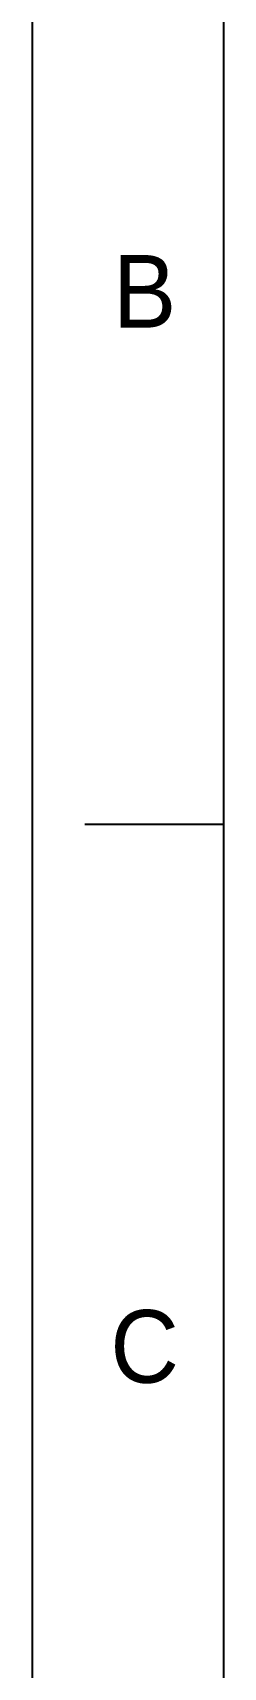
# Model space of a CAD drawing. Extents: x 14045 to 14886, y -16070 to -15475.
# Drawn here: x 14044.8 to 14064.8, y -15805.8 to -15634.2 of the extents above; entities that cross this region are included whole.
import ezdxf

# ---------------------------------------------------------------- set-up
doc = ezdxf.new("R2010")
doc.units = 0
doc.header["$MEASUREMENT"] = 0
doc.layers.add('FORM', color=7, linetype='CONTINUOUS')
doc.styles.get("Standard").update_dxf_attribs({"font": ''})
doc.styles.get('Standard').set_extended_font_data('Gulim')

msp = doc.modelspace()

# ---------------------------------------------------------------- linework, layer by layer
at = {"layer": 'FORM', "color": 7, "linetype": 'Continuous'}
for p, q in [((14044.75, -16070.16), (14044.75, -15475.45)), ((14064.78, -15495.47), (14064.78, -16050.13)), ((14064.78, -15717.34), (14050.22, -15717.34))]:
    msp.add_line(p, q, dxfattribs=at)

# ---------------------------------------------------------------- texts
at = {"layer": 'FORM', "char_height": 7.63, "attachment_point": 5}
for s, insert in [('B', (14056.51, -15661.36)), ('C', (14056.51, -15772.18))]:
    msp.add_mtext_dynamic_manual_height_columns(s, width=10.0119, gutter_width=12.51, heights=[0], dxfattribs=dict(at, insert=insert))

doc.saveas('drawing.dxf')
